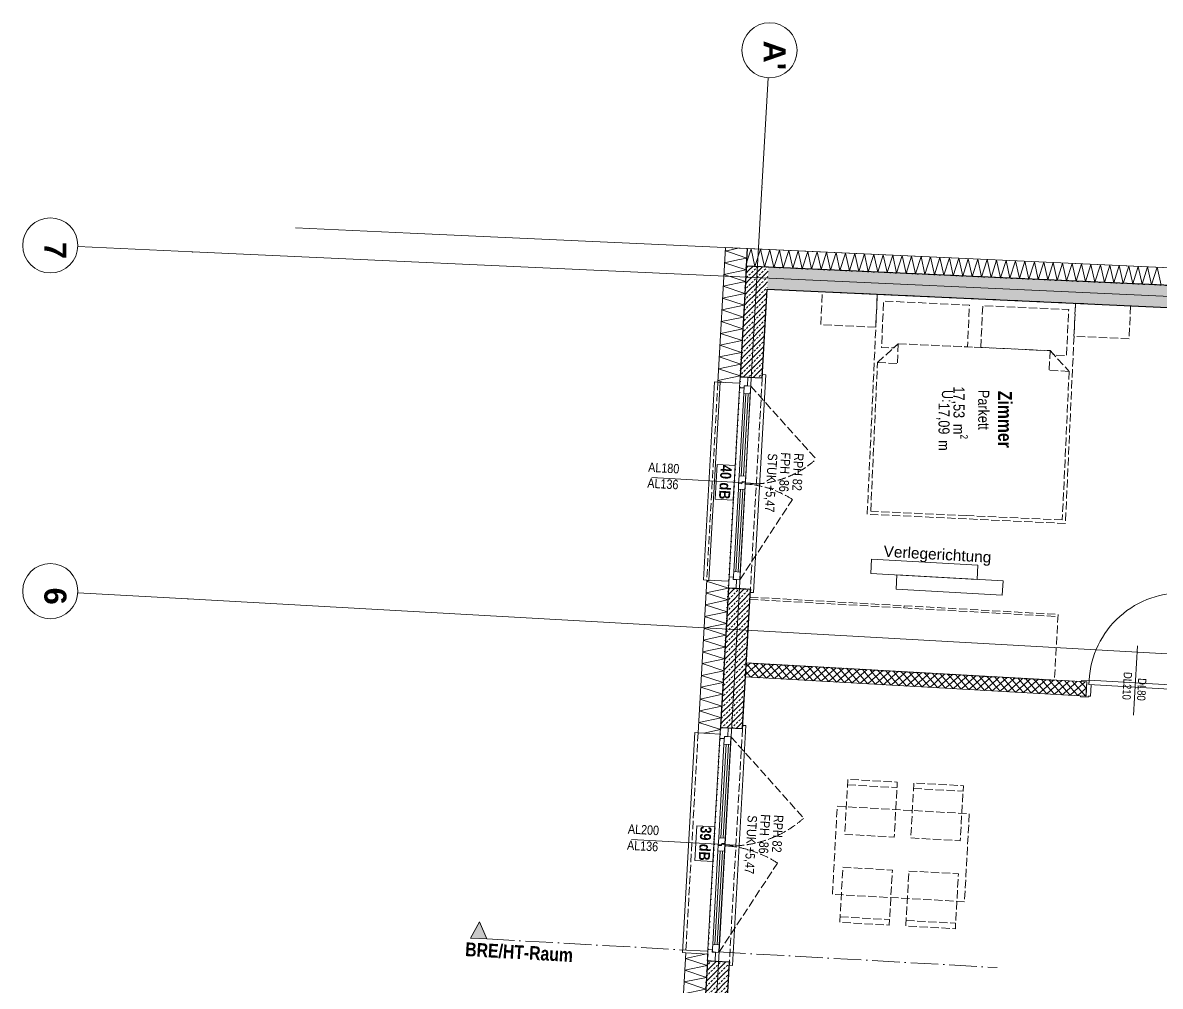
# Model space of a CAD drawing. Header units: metres. Extents: x -16782 to 57285, y -22997 to 18599.
# Drawn here: x -16769 to -6450, y 9841 to 18585 of the extents above; entities that cross this region are included whole.
import ezdxf
from ezdxf.enums import TextEntityAlignment as Align

# ---------------------------------------------------------------- set-up
doc = ezdxf.new("R2010")
doc.units = ezdxf.units.M
doc.header["$MEASUREMENT"] = 0
for name, pattern in [('Punktlinie weit', [0.05, 0, -0.05]), ('Schnittlinie', [0.35, 0.25, -0.05, 0, -0.05]), ('Strichlinie eng', [0.1, 0.075, -0.025])]:
    doc.linetypes.add(name, pattern=pattern)
for name, color, linetype in [('1031 Parkett-Verlegerichtung', 7, 'Continuous'), ('110 Wand Aussen', 7, 'Continuous'), ('11__100 Achsraster', 7, 'Continuous'), ('130 Wand Innen', 7, 'Continuous'), ('220 Bodenaufbau', 7, 'Continuous'), ('510 Moeblierung', 7, 'Continuous'), ('810 Raumstempel', 7, 'Continuous'), ('851 Marker Schnitt PP', 7, 'Continuous'), ('936 Beschriftung PP Schallschutz', 7, 'Continuous'), ('Neubau_130 Wand Innen', 7, 'Continuous')]:
    doc.layers.add(name, color=color, linetype=linetype)
doc.layers.add('1031 Parkett-Verlegerichtung_Stift_Nr__71', color=16, linetype='Continuous', lineweight=13, true_color=0x840000)
doc.styles.add('ERSTELLTER_STIL_1', font='ARIALN.TTF')
doc.styles.add('ERSTELLTER_STIL_2', font='arial.ttf')
doc.styles.add('ERSTELLTER_STIL_3', font='ARIALNB.TTF')
doc.styles.add('ERSTELLTER_STIL_4', font='arialbd.ttf')
doc.linetypes.add('Grenze Bezirk', pattern='A,0,[2,22HAUS116_408 STG1 _ 1.Stock_IndexB_2026-08-161.Shx,S=0.001587,R=0,X=0,Y=0],-0.25,0', length=0.25)
pattern_1 = [(41.79148, (0, 0), (-0.03332108, 0.03727875), [0.05, 0]), (131.79148, (0, 0), (0.03727875, 0.03332108), [0.05, 0])]
pattern_2 = [(45, (0, 0), (-0.04596194, 0.04596194), [0.0195, -0.013]), (45, (-0.02298, 0.02298), (-0.04596194, 0.04596194), [0.065, 0])]

# ---------------------------------------------------------------- blocks, each defined once
blk = doc.blocks.new('Decke_3_1', base_point=(-14.821, 13.559))
at = {"layer": '220 Bodenaufbau', "color": 7, "linetype": 'Punktlinie weit', "lineweight": 13, "flags": 128}
blk.add_lwpolyline([(-14.821, 13.559), (-15.031, -0.17), (-7.76, -0.17), (-7.782, -1.599), (-0.311, -1.599), (-0.108, 11.633), (1.321, 11.611), (1.428, 18.594), (0.035, 18.672), (0.306, 23.515), (0.539, 27.673), (-2.89, 27.632), (-14.197, 28.149), (-14.528, 22.255), (-14.747, 18.342), (-14.763, 17.283), (-10.444, 17.041), (-10.643, 13.495)], close=True, dxfattribs=at)
blk = doc.blocks.new('Doppelbett 06 27[124]_1', base_point=(-12.111, 27.853))
at = {"layer": '510 Moeblierung', "color": 253, "linetype": 'Strichlinie eng', "lineweight": 9, "true_color": 0x9f9f9f}
for p, q in [((-13.523, 27.618), (-13.509, 27.917)), ((-13.509, 27.917), (-13.01, 27.895)), ((-13.101, 25.897), (-13.01, 27.895)), ((-13.01, 27.895), (-13.024, 27.595)), ((-13.01, 27.895), (-11.212, 27.812)), ((-11.212, 27.812), (-11.303, 25.814)), ((-11.226, 27.513), (-11.212, 27.812)), ((-11.212, 27.812), (-10.712, 27.789)), ((-10.712, 27.789), (-10.726, 27.49)), ((-13.024, 27.595), (-13.523, 27.618)), ((-10.726, 27.49), (-11.226, 27.513)), ((-13.008, 27.274), (-12.82, 27.445)), ((-12.82, 27.445), (-12.828, 27.266)), ((-12.82, 27.445), (-12.131, 27.414)), ((-12.131, 27.414), (-11.442, 27.382)), ((-11.442, 27.382), (-11.45, 27.203)), ((-11.442, 27.382), (-11.27, 27.194)), ((-13.07, 25.925), (-13.008, 27.274)), ((-13.008, 27.274), (-12.828, 27.266)), ((-11.27, 27.194), (-11.45, 27.203)), ((-11.27, 27.194), (-11.332, 25.846)), ((-12.201, 25.885), (-13.07, 25.925)), ((-11.303, 25.814), (-13.101, 25.897)), ((-11.332, 25.846), (-12.201, 25.885))]:
    blk.add_line(p, q, dxfattribs=at)
at = {"layer": '510 Moeblierung', "color": 253, "linetype": 'Strichlinie eng', "lineweight": 9, "true_color": 0x9f9f9f, "flags": 128}
for points in [[(-12.82, 27.445), (-12.862, 27.407), (-12.972, 27.412), (-12.953, 27.832), (-12.174, 27.796), (-12.191, 27.417)], [(-12.071, 27.411), (-12.054, 27.791), (-11.274, 27.755), (-11.294, 27.336), (-11.404, 27.341), (-11.442, 27.382)]]:
    blk.add_lwpolyline(points, close=True, dxfattribs=at)
blk = doc.blocks.new('Garderobe 01 27[128]_1', base_point=(-14.166, 25.146))
at = {"layer": '510 Moeblierung', "color": 253, "linetype": 'Strichlinie eng', "lineweight": 9, "true_color": 0x9f9f9f}
for p, q in [((-14.166, 25.146), (-14.167, 25.126)), ((-14.167, 25.126), (-11.371, 24.969)), ((-12.768, 25.068), (-12.769, 25.048))]:
    blk.add_line(p, q, dxfattribs=at)
at = {"layer": '510 Moeblierung', "color": 253, "linetype": 'Strichlinie eng', "lineweight": 9, "true_color": 0x9f9f9f, "flags": 128}
blk.add_lwpolyline([(-14.166, 25.146), (-11.37, 24.989), (-11.404, 24.39), (-14.199, 24.547)], close=True, dxfattribs=at)
blk = doc.blocks.new('Stuhl 09 27[195]_1', base_point=(-13.277, 23.493))
at = {"layer": '510 Moeblierung', "color": 253, "linetype": 'Strichlinie eng', "lineweight": 9, "true_color": 0x9f9f9f}
blk.add_line((-13.28, 23.443), (-12.831, 23.417), dxfattribs=at)
at = {"layer": '510 Moeblierung', "color": 253, "linetype": 'Strichlinie eng', "lineweight": 9, "true_color": 0x9f9f9f, "flags": 128}
blk.add_lwpolyline([(-13.305, 22.993), (-12.856, 22.968), (-12.828, 23.467), (-13.277, 23.493)], close=True, dxfattribs=at)
blk = doc.blocks.new('Stuhl 09 27[196]_1', base_point=(-12.678, 23.459))
at = {"layer": '510 Moeblierung', "color": 253, "linetype": 'Strichlinie eng', "lineweight": 9, "true_color": 0x9f9f9f}
blk.add_line((-12.681, 23.409), (-12.232, 23.384), dxfattribs=at)
at = {"layer": '510 Moeblierung', "color": 253, "linetype": 'Strichlinie eng', "lineweight": 9, "true_color": 0x9f9f9f, "flags": 128}
blk.add_lwpolyline([(-12.706, 22.96), (-12.257, 22.935), (-12.229, 23.434), (-12.678, 23.459)], close=True, dxfattribs=at)
blk = doc.blocks.new('Stuhl 09 27[197]_1', base_point=(-13.35, 22.195))
at = {"layer": '510 Moeblierung', "color": 253, "linetype": 'Strichlinie eng', "lineweight": 9, "true_color": 0x9f9f9f}
blk.add_line((-13.347, 22.245), (-12.898, 22.219), dxfattribs=at)
at = {"layer": '510 Moeblierung', "color": 253, "linetype": 'Strichlinie eng', "lineweight": 9, "true_color": 0x9f9f9f, "flags": 128}
blk.add_lwpolyline([(-13.322, 22.694), (-12.873, 22.669), (-12.901, 22.169), (-13.35, 22.195)], close=True, dxfattribs=at)
blk = doc.blocks.new('Stuhl 09 27[198]_1', base_point=(-12.751, 22.161))
at = {"layer": '510 Moeblierung', "color": 253, "linetype": 'Strichlinie eng', "lineweight": 9, "true_color": 0x9f9f9f}
blk.add_line((-12.748, 22.211), (-12.299, 22.186), dxfattribs=at)
at = {"layer": '510 Moeblierung', "color": 253, "linetype": 'Strichlinie eng', "lineweight": 9, "true_color": 0x9f9f9f, "flags": 128}
blk.add_lwpolyline([(-12.723, 22.66), (-12.274, 22.635), (-12.302, 22.136), (-12.751, 22.161)], close=True, dxfattribs=at)
blk = doc.blocks.new('Zimmer_021_31_1', base_point=(-12.18, 26.618))
at = {"layer": '810 Raumstempel', "color": 7, "lineweight": 13, "char_height": 0.1, "attachment_point": 1, "rotation": 270, "style": 'ERSTELLTER_STIL_1'}
for s, insert in [('\\A1;{\\pql;\\pt0,0.05;\\fArial Narrow|b0|i0|c0|p0;\\W1.000000;17,53\\fArial Narrow|b0|i0|c0|p0;\\W1.000000;\\A1{\\H.66x;\\S^  ;}\\fArial Narrow|b0|i0|c0|p0;\\W1.000000; m\\fArial Narrow|b0|i0|c0|p0;\\W1.000000;\\A1{\\H.66x;\\S2^  ;}}', (-12.19, 27.057)), ('\\A1;{\\pql;\\pt0,0.05;\\fArial Narrow|b0|i0|c0|p0;\\W1.000000;17,09\\fArial Narrow|b0|i0|c0|p0;\\W1.000000;\\A1{\\H.66x;\\S^  ;}\\fArial Narrow|b0|i0|c0|p0;\\W1.000000; m\\fArial Narrow|b0|i0|c0|p0;\\W1.000000;\\A1{\\H.66x;\\S^  ;}}', (-12.355, 26.909))]:
    blk.add_mtext(s, dxfattribs=dict(at, insert=insert))
at = {"layer": '810 Raumstempel', "color": 7, "lineweight": 13}
for tag, height, style, p in [('DUMMY_892', 0.1, 'ERSTELLTER_STIL_1', (-12.159, 27.057)), ('DUMMY_891', 0.1, 'ERSTELLTER_STIL_1', (-11.995, 27.057)), ('perimeterCode', 0.1, 'ERSTELLTER_STIL_1', (-12.324, 27.026)), ('stFloorCovering', 0.1, 'ERSTELLTER_STIL_1', (-11.995, 27.026)), ('ROOM_NAME', 0.125, 'ERSTELLTER_STIL_3', (-11.789, 27.018)), ('DUMMY_890', 0.125, 'ERSTELLTER_STIL_3', (-11.789, 26.534))]:
    blk.add_attdef(tag, text='', height=height, rotation=270, dxfattribs=dict(at, style=style)).set_placement(p, align=Align.TOP_LEFT)
blk = doc.blocks.new('Zargentür 1-Fl 27_20')
at = {"layer": 'Neubau_130 Wand Innen', "color": 7, "linetype": 'Continuous', "lineweight": 13}
for p, q in [((0.42, 0.015), (0.42, 0.855)), ((-0.42, 0.01), (-0.49, 0.01)), ((-0.49, 0.01), (-0.49, 0)), ((-0.49, 0), (-0.44, 0)), ((-0.44, 0), (-0.44, -0.13)), ((-0.44, 0), (-0.44, -0.13)), ((-0.44, 0), (-0.44, -0.13)), ((-0.42, 0.015), (-0.42, -0.025)), ((0.42, 0.015), (-0.42, 0.015)), ((-0.42, -0.025), (-0.42, 0.01)), ((0.42, -0.025), (0.42, 0.015)), ((0.42, -0.025), (0.42, 0.01)), ((0.42, 0.01), (0.49, 0.01)), ((0.49, 0), (0.44, 0)), ((0.44, 0), (0.44, -0.13)), ((0.44, 0), (0.44, -0.13)), ((0.44, 0), (0.44, -0.13)), ((0.49, 0.01), (0.49, 0)), ((-0.4, -0.025), (-0.42, -0.025)), ((-0.42, -0.025), (0.42, -0.025)), ((-0.4, -0.13), (-0.4, -0.025)), ((0.4, -0.13), (0.4, -0.025)), ((0.4, -0.025), (0.42, -0.025)), ((-0.44, -0.13), (-0.49, -0.13)), ((-0.49, -0.13), (-0.49, -0.14)), ((-0.49, -0.14), (-0.42, -0.14)), ((-0.42, -0.14), (-0.42, -0.13)), ((-0.42, -0.13), (-0.4, -0.13)), ((0.42, -0.13), (0.4, -0.13)), ((0.42, -0.14), (0.42, -0.13)), ((0.49, -0.14), (0.42, -0.14)), ((0.44, -0.13), (0.49, -0.13)), ((0.49, -0.13), (0.49, -0.14))]:
    blk.add_line(p, q, dxfattribs=at)
blk.add_arc((0.42, 0.015), 0.84, 90, 180, dxfattribs=at)
blk = doc.blocks.new('T Marker 21_6')
at = {"layer": 'Neubau_130 Wand Innen', "color": 7, "linetype": 'Continuous', "lineweight": 13}
blk.add_line((0, 0.35), (0, -0.28), dxfattribs=at)
at = {"layer": 'Neubau_130 Wand Innen', "color": 7, "lineweight": 13, "style": 'ERSTELLTER_STIL_1'}
for tag, p in [('gs_width_select_pref_50_1', (-0.13, 0.11)), ('gs_width_select_pref_50_0', (0.003, 0.062))]:
    blk.add_attdef(tag, text='', height=0.075, rotation=270, dxfattribs=at).set_placement(p, align=Align.BOTTOM_LEFT)
blk = doc.blocks.new('Wand_143_1', base_point=(-14.206, 24.421))
at = {"layer": '130 Wand Innen', "linetype": 'Continuous', "lineweight": 13, "true_color": 0xa7a7a7}
h = blk.add_hatch(dxfattribs=at)
h.set_pattern_fill('GIPSKARTONWAND_0001', color=253, style=0, pattern_type=2)
h.set_pattern_definition(pattern_1)
h.paths.add_polyline_path([(-14.199, 24.551), (-14.206, 24.421), (-11.117, 24.248), (-11.11, 24.377)])
h = blk.add_hatch(dxfattribs=at)
h.set_pattern_fill('GIPSKARTONWAND_0001', color=253, style=0, pattern_type=2)
h.set_pattern_definition(pattern_1)
h.paths.add_polyline_path([(-10.231, 24.328), (-10.238, 24.198), (-8.985, 24.128), (-8.978, 24.258)])
at = {"layer": '130 Wand Innen', "color": 7, "linetype": 'Continuous', "lineweight": 13}
for p, q in [((-11.11, 24.377), (-11.117, 24.248)), ((-10.231, 24.328), (-10.238, 24.198))]:
    blk.add_line(p, q, dxfattribs=at)
at = {"layer": '130 Wand Innen', "color": 7, "linetype": 'Continuous', "lineweight": 13, "flags": 128}
for points in [[(-14.199, 24.551), (-14.206, 24.421)], [(-11.11, 24.377), (-14.199, 24.551)], [(-14.206, 24.421), (-11.117, 24.248)], [(-8.978, 24.258), (-10.231, 24.328)], [(-8.985, 24.128), (-8.978, 24.258)], [(-10.238, 24.198), (-8.985, 24.128)]]:
    blk.add_lwpolyline(points, dxfattribs=at)
at = {"layer": 'Neubau_130 Wand Innen', "color": 7, "linetype": 'Continuous', "lineweight": 13, "rotation": 356.7914837795773}
blk.add_blockref('Zargentür 1-Fl 27_20', (-10.67, 24.353), dxfattribs=at)
at = {"layer": 'Neubau_130 Wand Innen', "color": 7, "lineweight": 13}
ref = blk.add_blockref('T Marker 21_6', (-10.67, 24.353), dxfattribs=dict(at, rotation=356.7914837795773))
ref.add_attrib('gs_width_select_pref_50', 'DL80', dxfattribs={"color": 7, "lineweight": 13, "height": 0.075, "rotation": 266.7915, "style": 'ERSTELLTER_STIL_1'}).set_placement((-10.665, 24.414), align=Align.BOTTOM_LEFT)
ref.add_attrib('gs_width_select_pref_50_1', 'DL210', dxfattribs={"color": 7, "lineweight": 13, "height": 0.075, "rotation": 266.7915, "style": 'ERSTELLTER_STIL_1'}).set_placement((-10.795, 24.47), align=Align.BOTTOM_LEFT)
blk = doc.blocks.new('Schnittebene_7_1', base_point=(-16.627, 22.048))
at = {"layer": '851 Marker Schnitt PP', "linetype": 'Continuous', "lineweight": 0, "true_color": 0x000000}
blk.add_hatch(color=18, dxfattribs=at).paths.add_polyline_path([(-16.701, 22.052), (-16.552, 22.044), (-16.618, 22.198)])
at = {"layer": '851 Marker Schnitt PP', "color": 251, "linetype": 'Schnittlinie', "lineweight": 5, "true_color": 0x5f5f5f}
blk.add_line((-16.552, 22.044), (-11.924, 21.784), dxfattribs=at)
at = {"layer": '851 Marker Schnitt PP', "color": 7, "linetype": 'Continuous', "lineweight": 13, "flags": 128}
blk.add_lwpolyline([(-16.701, 22.052), (-16.552, 22.044), (-16.618, 22.198)], close=True, dxfattribs=at)
at = {"layer": '851 Marker Schnitt PP', "color": 7, "lineweight": 13, "insert": (-15.775, 21.83), "char_height": 0.125, "attachment_point": 9, "rotation": 356.7915, "style": 'ERSTELLTER_STIL_3'}
blk.add_mtext('\\A1;{\\pqr;\\pt0;\\fArial Narrow|b1|i0|c0|p0;\\W1.000000;BRE/HT-Raum}', dxfattribs=at)
blk = doc.blocks.new('*X1007')
at = {"layer": '110 Wand Aussen', "color": 7, "linetype": 'Continuous', "lineweight": 5}
for p, q in [((-14.155, 28.307), (-14.196, 28.179)), ((-14.155, 28.307), (-14.12, 28.145)), ((-14.069, 28.303), (-14.12, 28.145)), ((-14.069, 28.303), (-14.034, 28.142)), ((-13.984, 28.299), (-14.034, 28.142)), ((-13.984, 28.299), (-13.948, 28.138)), ((-13.898, 28.295), (-13.948, 28.138)), ((-13.898, 28.295), (-13.863, 28.134)), ((-13.812, 28.292), (-13.863, 28.134)), ((-13.812, 28.292), (-13.777, 28.13)), ((-13.727, 28.288), (-13.777, 28.13)), ((-13.727, 28.288), (-13.691, 28.126)), ((-13.641, 28.284), (-13.691, 28.126)), ((-13.641, 28.284), (-13.606, 28.122)), ((-13.556, 28.28), (-13.606, 28.122)), ((-13.556, 28.28), (-13.52, 28.118)), ((-13.47, 28.276), (-13.52, 28.118)), ((-13.47, 28.276), (-13.434, 28.114)), ((-13.384, 28.272), (-13.434, 28.114)), ((-13.384, 28.272), (-13.349, 28.11)), ((-13.299, 28.268), (-13.349, 28.11)), ((-13.299, 28.268), (-13.263, 28.106)), ((-13.213, 28.264), (-13.263, 28.106)), ((-13.213, 28.264), (-13.177, 28.102)), ((-13.127, 28.26), (-13.177, 28.102)), ((-13.127, 28.26), (-13.092, 28.098)), ((-13.042, 28.256), (-13.092, 28.098)), ((-13.042, 28.256), (-13.006, 28.094)), ((-12.956, 28.252), (-13.006, 28.094)), ((-12.956, 28.252), (-12.92, 28.091)), ((-12.87, 28.248), (-12.92, 28.091)), ((-12.87, 28.248), (-12.835, 28.087)), ((-12.785, 28.245), (-12.835, 28.087)), ((-12.785, 28.245), (-12.749, 28.083)), ((-12.699, 28.241), (-12.749, 28.083)), ((-12.699, 28.241), (-12.663, 28.079)), ((-12.613, 28.237), (-12.663, 28.079)), ((-12.613, 28.237), (-12.578, 28.075)), ((-12.528, 28.233), (-12.578, 28.075)), ((-12.528, 28.233), (-12.492, 28.071)), ((-12.442, 28.229), (-12.492, 28.071)), ((-12.442, 28.229), (-12.406, 28.067)), ((-12.356, 28.225), (-12.406, 28.067)), ((-12.356, 28.225), (-12.321, 28.063)), ((-12.271, 28.221), (-12.321, 28.063)), ((-12.271, 28.221), (-12.235, 28.059)), ((-12.185, 28.217), (-12.235, 28.059)), ((-12.185, 28.217), (-12.15, 28.055)), ((-12.099, 28.213), (-12.15, 28.055)), ((-12.099, 28.213), (-12.064, 28.051)), ((-12.014, 28.209), (-12.064, 28.051)), ((-12.014, 28.209), (-11.978, 28.047)), ((-11.928, 28.205), (-11.978, 28.047)), ((-11.928, 28.205), (-11.893, 28.044)), ((-11.842, 28.201), (-11.893, 28.044)), ((-11.842, 28.201), (-11.807, 28.04)), ((-11.757, 28.197), (-11.807, 28.04)), ((-11.757, 28.197), (-11.721, 28.036)), ((-11.671, 28.194), (-11.721, 28.036)), ((-11.671, 28.194), (-11.636, 28.032)), ((-11.585, 28.19), (-11.636, 28.032)), ((-11.585, 28.19), (-11.55, 28.028)), ((-11.5, 28.186), (-11.55, 28.028)), ((-11.5, 28.186), (-11.464, 28.024)), ((-11.414, 28.182), (-11.464, 28.024)), ((-11.414, 28.182), (-11.379, 28.02)), ((-11.329, 28.178), (-11.379, 28.02)), ((-11.329, 28.178), (-11.293, 28.016)), ((-11.243, 28.174), (-11.293, 28.016)), ((-11.243, 28.174), (-11.207, 28.012)), ((-11.157, 28.17), (-11.207, 28.012)), ((-11.157, 28.17), (-11.122, 28.008)), ((-11.072, 28.166), (-11.122, 28.008)), ((-11.072, 28.166), (-11.036, 28.004)), ((-10.986, 28.162), (-11.036, 28.004)), ((-10.986, 28.162), (-10.95, 28)), ((-10.9, 28.158), (-10.95, 28)), ((-10.9, 28.158), (-10.865, 27.997)), ((-10.815, 28.154), (-10.865, 27.997)), ((-10.815, 28.154), (-10.779, 27.993)), ((-10.729, 28.15), (-10.779, 27.993)), ((-10.729, 28.15), (-10.693, 27.989)), ((-10.643, 28.147), (-10.693, 27.989)), ((-10.643, 28.147), (-10.608, 27.985)), ((-10.558, 28.143), (-10.608, 27.985)), ((-10.558, 28.143), (-10.522, 27.981)), ((-10.472, 28.139), (-10.522, 27.981)), ((-10.472, 28.139), (-10.436, 27.977))]:
    blk.add_line(p, q, dxfattribs=at)
blk = doc.blocks.new('Wand_184_1', base_point=(-2.888, 27.792))
at = {"layer": '110 Wand Aussen', "linetype": 'Continuous', "lineweight": 0, "true_color": 0x000000}
h = blk.add_hatch(dxfattribs=at)
h.set_pattern_fill('BETON__BEWEHRT_SN46_0001', color=18, style=0, pattern_type=2)
h.set_pattern_definition(pattern_2)
h.paths.add_polyline_path([(-14.199, 28.129), (-14.209, 27.949), (-14.009, 27.94)])
h = blk.add_hatch(dxfattribs=at)
h.set_pattern_fill('BETON__BEWEHRT_SN46_0001', color=18, style=0, pattern_type=2)
h.set_pattern_definition(pattern_2)
h.paths.add_polyline_path([(-14.199, 28.129), (-14.009, 27.94), (-13.998, 28.14), (-14.197, 28.149)])
h = blk.add_hatch(dxfattribs=at)
h.set_pattern_fill('BETON__BEWEHRT_SN46_0001', color=18, style=0, pattern_type=2)
h.set_pattern_definition(pattern_2)
h.paths.add_polyline_path([(-14.009, 27.94), (-2.894, 27.432), (-2.89, 27.632), (-13.998, 28.14)])
at = {"layer": '110 Wand Aussen', "color": 7, "linetype": 'Continuous', "lineweight": 30}
for p, q in [((-14.197, 28.149), (-14.188, 28.309)), ((-14.199, 28.129), (-14.209, 27.949)), ((-14.199, 28.129), (-14.197, 28.149)), ((-13.998, 28.14), (-14.197, 28.149)), ((-2.89, 27.632), (-13.998, 28.14))]:
    blk.add_line(p, q, dxfattribs=at)
at = {"layer": '110 Wand Aussen', "color": 7, "linetype": 'Continuous', "lineweight": 13, "flags": 128}
blk.add_lwpolyline([(-2.888, 27.792), (-14.188, 28.309)], dxfattribs=at)
at = {"layer": '110 Wand Aussen', "color": 7, "linetype": 'Continuous', "lineweight": 30, "flags": 128}
blk.add_lwpolyline([(-14.009, 27.94), (-5.948, 27.571)], dxfattribs=at)
at = {"layer": '110 Wand Aussen', "color": 7, "lineweight": 30}
blk.add_blockref('*X1007', (0, 0), dxfattribs=at)
blk = doc.blocks.new('*X1028')
at = {"layer": '110 Wand Aussen', "color": 7, "linetype": 'Continuous', "lineweight": 5}
for p, q in [((-14.364, 28.293), (-14.271, 28.313)), ((-14.342, 28.272), (-14.193, 28.223)), ((-14.276, 28.206), (-14.193, 28.223))]:
    blk.add_line(p, q, dxfattribs=at)
blk = doc.blocks.new('*X1032')
at = {"layer": '110 Wand Aussen', "color": 7, "linetype": 'Continuous', "lineweight": 5}
for p, q in [((-14.75, 21.867), (-14.559, 21.907)), ((-14.756, 21.76), (-14.553, 21.802)), ((-14.75, 21.867), (-14.553, 21.802)), ((-14.762, 21.653), (-14.559, 21.695)), ((-14.756, 21.76), (-14.559, 21.695)), ((-14.768, 21.546), (-14.565, 21.588)), ((-14.762, 21.653), (-14.565, 21.588)), ((-14.774, 21.439), (-14.571, 21.481)), ((-14.768, 21.546), (-14.571, 21.481)), ((-14.78, 21.332), (-14.577, 21.374)), ((-14.774, 21.439), (-14.577, 21.374)), ((-14.786, 21.225), (-14.583, 21.267)), ((-14.78, 21.332), (-14.583, 21.267)), ((-14.792, 21.118), (-14.589, 21.16)), ((-14.786, 21.225), (-14.589, 21.16)), ((-14.798, 21.011), (-14.595, 21.053)), ((-14.792, 21.118), (-14.595, 21.053)), ((-14.798, 21.011), (-14.601, 20.946)), ((-14.804, 20.904), (-14.601, 20.946)), ((-14.804, 20.904), (-14.607, 20.839)), ((-14.81, 20.797), (-14.607, 20.839)), ((-14.81, 20.797), (-14.613, 20.732)), ((-14.816, 20.69), (-14.613, 20.732)), ((-14.816, 20.69), (-14.619, 20.625)), ((-14.822, 20.583), (-14.619, 20.625)), ((-14.822, 20.583), (-14.669, 20.533))]:
    blk.add_line(p, q, dxfattribs=at)
blk = doc.blocks.new('*X1033')
at = {"layer": '110 Wand Aussen', "color": 7, "linetype": 'Continuous', "lineweight": 5}
for p, q in [((-14.558, 25.291), (-14.523, 25.299)), ((-14.558, 25.291), (-14.361, 25.227)), ((-14.564, 25.184), (-14.361, 25.227)), ((-14.564, 25.184), (-14.367, 25.12)), ((-14.57, 25.077), (-14.367, 25.12)), ((-14.57, 25.077), (-14.373, 25.013)), ((-14.576, 24.97), (-14.373, 25.013)), ((-14.582, 24.863), (-14.379, 24.906)), ((-14.576, 24.97), (-14.379, 24.906)), ((-14.588, 24.756), (-14.385, 24.799)), ((-14.582, 24.863), (-14.385, 24.799)), ((-14.594, 24.649), (-14.391, 24.692)), ((-14.588, 24.756), (-14.391, 24.692)), ((-14.6, 24.542), (-14.397, 24.585)), ((-14.594, 24.649), (-14.397, 24.585)), ((-14.606, 24.435), (-14.403, 24.478)), ((-14.6, 24.542), (-14.403, 24.478)), ((-14.612, 24.328), (-14.409, 24.371)), ((-14.606, 24.435), (-14.409, 24.371)), ((-14.618, 24.221), (-14.415, 24.264)), ((-14.612, 24.328), (-14.415, 24.264)), ((-14.624, 24.114), (-14.421, 24.157)), ((-14.618, 24.221), (-14.421, 24.157)), ((-14.63, 24.007), (-14.427, 24.05)), ((-14.624, 24.114), (-14.427, 24.05)), ((-14.63, 24.007), (-14.433, 23.943)), ((-14.582, 23.912), (-14.433, 23.943))]:
    blk.add_line(p, q, dxfattribs=at)
blk = doc.blocks.new('*X1034')
at = {"layer": '110 Wand Aussen', "color": 7, "linetype": 'Continuous', "lineweight": 5}
for p, q in [((-14.39, 28.288), (-14.364, 28.293)), ((-14.39, 28.288), (-14.342, 28.272)), ((-14.396, 28.181), (-14.276, 28.206)), ((-14.396, 28.181), (-14.199, 28.116)), ((-14.402, 28.074), (-14.199, 28.116)), ((-14.402, 28.074), (-14.205, 28.009)), ((-14.408, 27.967), (-14.205, 28.009)), ((-14.408, 27.967), (-14.211, 27.902)), ((-14.414, 27.86), (-14.211, 27.902)), ((-14.42, 27.753), (-14.217, 27.795)), ((-14.414, 27.86), (-14.217, 27.795)), ((-14.426, 27.646), (-14.223, 27.688)), ((-14.42, 27.753), (-14.223, 27.688)), ((-14.432, 27.539), (-14.229, 27.581)), ((-14.426, 27.646), (-14.229, 27.581)), ((-14.438, 27.432), (-14.235, 27.474)), ((-14.432, 27.539), (-14.235, 27.474)), ((-14.444, 27.325), (-14.241, 27.367)), ((-14.438, 27.432), (-14.241, 27.367)), ((-14.45, 27.218), (-14.247, 27.26)), ((-14.444, 27.325), (-14.247, 27.26)), ((-14.456, 27.111), (-14.253, 27.153)), ((-14.45, 27.218), (-14.253, 27.153)), ((-14.456, 27.111), (-14.409, 27.095))]:
    blk.add_line(p, q, dxfattribs=at)
blk = doc.blocks.new('Kombi-Fenster 2-Fl 27_11')
at = {"layer": '110 Wand Aussen', "color": 7, "linetype": 'Strichlinie eng', "lineweight": 13}
for p, q in [((-0.88, 0.03), (-0.251, 0.659)), ((0.88, 0.03), (0.127, 0.465)), ((-0.96, 0.13), (0.96, 0.13)), ((-0.9, -0.27), (0.9, -0.27))]:
    blk.add_line(p, q, dxfattribs=at)
at = {"layer": '110 Wand Aussen', "color": 7, "linetype": 'Continuous', "lineweight": 13}
for p, q in [((-0.99, 0.13), (-0.99, 0.16)), ((-0.99, 0.16), (0.99, 0.16)), ((0.99, 0.16), (0.99, 0.13)), ((-0.96, 0), (-0.88, 0)), ((-0.88, -0.03), (-0.88, 0.03)), ((-0.88, 0.03), (-0.81, 0.03)), ((-0.88, 0), (-0.88, -0.03)), ((-0.81, 0.03), (-0.06, 0.03)), ((-0.81, 0.03), (-0.81, -0.03)), ((-0.81, 0.01), (-0.06, 0.01)), ((-0.06, -0.03), (-0.06, 0.03)), ((-0.06, 0.03), (-0.01, 0.03)), ((-0.01, 0.03), (-0.01, 0)), ((-0.01, 0), (-0.01, 0.03)), ((-0.01, 0.03), (0.06, 0.03)), ((-0.01, 0), (0.01, 0)), ((0.01, 0), (-0.01, 0)), ((0.01, 0), (0.01, -0.03)), ((0.01, -0.03), (0.01, 0)), ((0.06, 0.03), (0.81, 0.03)), ((0.06, 0.03), (0.06, -0.03)), ((0.06, 0.01), (0.81, 0.01)), ((0.81, -0.03), (0.81, 0.03)), ((0.81, 0.03), (0.88, 0.03)), ((0.88, 0.03), (0.88, -0.03)), ((0.88, -0.03), (0.88, 0)), ((0.88, 0), (0.96, 0)), ((-0.86, -0.07), (-0.96, -0.07)), ((-0.9, -0.07), (-0.96, -0.07)), ((-0.9, -0.07), (-0.96, -0.07)), ((-0.9, -0.27), (-0.9, -0.07)), ((-0.88, -0.03), (-0.86, -0.03)), ((-0.81, -0.03), (-0.88, -0.03)), ((-0.86, -0.03), (-0.86, -0.07)), ((0.86, -0.07), (-0.86, -0.07)), ((-0.06, -0.01), (-0.81, -0.01)), ((-0.06, -0.03), (-0.81, -0.03)), ((0.01, -0.03), (-0.06, -0.03)), ((0.06, -0.03), (0.01, -0.03)), ((0.81, -0.01), (0.06, -0.01)), ((0.81, -0.03), (0.06, -0.03)), ((0.88, -0.03), (0.81, -0.03)), ((0.86, -0.07), (0.86, -0.03)), ((0.86, -0.03), (0.88, -0.03)), ((0.96, -0.07), (0.86, -0.07)), ((0.9, -0.07), (0.96, -0.07)), ((0.9, -0.07), (0.96, -0.07)), ((0.9, -0.27), (0.9, -0.07)), ((-0.9, -0.25), (0.9, -0.25)), ((-0.9, -0.27), (-0.9, -0.3)), ((-0.9, -0.3), (0.9, -0.3)), ((0.9, -0.3), (0.9, -0.27))]:
    blk.add_line(p, q, dxfattribs=at)
at = {"layer": '110 Wand Aussen', "color": 7, "linetype": 'Continuous', "lineweight": 30}
for p, q in [((-0.96, 0.13), (-0.99, 0.13)), ((-0.96, 0), (-0.96, 0.13)), ((0.96, 0), (0.96, 0.13)), ((0.96, 0.13), (0.99, 0.13)), ((-0.96, -0.07), (-0.96, 0)), ((-0.96, -0.07), (-0.96, 0)), ((0.96, -0.07), (0.96, 0)), ((0.96, -0.07), (0.96, 0))]:
    blk.add_line(p, q, dxfattribs=at)
at = {"layer": '110 Wand Aussen', "color": 7, "linetype": 'Strichlinie eng', "lineweight": 13}
for centre, radius, start, end in [((-0.88, 0.03), 0.89, 0, 45), ((0.88, 0.03), 0.87, 150, 180)]:
    blk.add_arc(centre, radius, start, end, dxfattribs=at)
blk = doc.blocks.new('F Marker 21_12')
at = {"layer": '110 Wand Aussen', "color": 7, "linetype": 'Continuous', "lineweight": 13}
blk.add_line((0, -0.95), (0, 0), dxfattribs=at)
at = {"layer": '110 Wand Aussen', "color": 7, "lineweight": 13, "style": 'ERSTELLTER_STIL_1'}
for tag, rotation, p in [('AC_SillPrefix', 360, (-0.269, 0.331)), ('AC_CustomText_7', 360, (-0.269, 0.212)), ('gs_width_select_pref_50_0', 90, (0, -0.958)), ('gs_width_select_pref_50_1', 90, (0.144, -0.958)), ('AC_SillPrefix_STUK', 360, (-0.269, 0.078))]:
    blk.add_attdef(tag, text='', height=0.085, rotation=rotation, dxfattribs=at).set_placement(p, align=Align.BOTTOM_LEFT)
blk = doc.blocks.new('Kombi-Fenster 2-Fl 27_12')
at = {"layer": '110 Wand Aussen', "color": 7, "linetype": 'Strichlinie eng', "lineweight": 13}
for p, q in [((-0.98, 0.03), (-0.28, 0.73)), ((0.98, 0.03), (0.14, 0.515)), ((-1.06, 0.13), (1.06, 0.13)), ((-1, -0.27), (1, -0.27))]:
    blk.add_line(p, q, dxfattribs=at)
at = {"layer": '110 Wand Aussen', "color": 7, "linetype": 'Continuous', "lineweight": 13}
for p, q in [((-1.09, 0.13), (-1.09, 0.16)), ((-1.09, 0.16), (1.09, 0.16)), ((1.09, 0.16), (1.09, 0.13)), ((-1.06, 0), (-0.98, 0)), ((-0.98, -0.03), (-0.98, 0.03)), ((-0.98, 0.03), (-0.91, 0.03)), ((-0.98, 0), (-0.98, -0.03)), ((-0.91, 0.03), (-0.06, 0.03)), ((-0.91, 0.03), (-0.91, -0.03)), ((-0.91, 0.01), (-0.06, 0.01)), ((-0.06, -0.03), (-0.06, 0.03)), ((-0.06, 0.03), (-0.01, 0.03)), ((-0.01, 0.03), (-0.01, 0)), ((-0.01, 0), (-0.01, 0.03)), ((-0.01, 0.03), (0.06, 0.03)), ((-0.01, 0), (0.01, 0)), ((0.01, 0), (-0.01, 0)), ((0.01, 0), (0.01, -0.03)), ((0.01, -0.03), (0.01, 0)), ((0.06, 0.03), (0.91, 0.03)), ((0.06, 0.03), (0.06, -0.03)), ((0.06, 0.01), (0.91, 0.01)), ((0.91, -0.03), (0.91, 0.03)), ((0.91, 0.03), (0.98, 0.03)), ((0.98, 0.03), (0.98, -0.03)), ((0.98, -0.03), (0.98, 0)), ((0.98, 0), (1.06, 0)), ((-0.96, -0.07), (-1.06, -0.07)), ((-1, -0.07), (-1.06, -0.07)), ((-1, -0.07), (-1.06, -0.07)), ((-1, -0.27), (-1, -0.07)), ((-0.98, -0.03), (-0.96, -0.03)), ((-0.91, -0.03), (-0.98, -0.03)), ((-0.96, -0.03), (-0.96, -0.07)), ((0.96, -0.07), (-0.96, -0.07)), ((-0.06, -0.01), (-0.91, -0.01)), ((-0.06, -0.03), (-0.91, -0.03)), ((0.01, -0.03), (-0.06, -0.03)), ((0.06, -0.03), (0.01, -0.03)), ((0.91, -0.01), (0.06, -0.01)), ((0.91, -0.03), (0.06, -0.03)), ((0.98, -0.03), (0.91, -0.03)), ((0.96, -0.07), (0.96, -0.03)), ((0.96, -0.03), (0.98, -0.03)), ((1.06, -0.07), (0.96, -0.07)), ((1, -0.07), (1.06, -0.07)), ((1, -0.07), (1.06, -0.07)), ((1, -0.27), (1, -0.07)), ((-1, -0.27), (-1, -0.3)), ((-1, -0.3), (1, -0.3)), ((1, -0.3), (1, -0.27))]:
    blk.add_line(p, q, dxfattribs=at)
at = {"layer": '110 Wand Aussen', "color": 7, "linetype": 'Continuous', "lineweight": 30}
for p, q in [((-1.06, 0.13), (-1.09, 0.13)), ((-1.06, 0), (-1.06, 0.13)), ((1.06, 0), (1.06, 0.13)), ((1.06, 0.13), (1.09, 0.13)), ((-1.06, -0.07), (-1.06, 0)), ((-1.06, -0.07), (-1.06, 0)), ((1.06, -0.07), (1.06, 0)), ((1.06, -0.07), (1.06, 0))]:
    blk.add_line(p, q, dxfattribs=at)
at = {"layer": '110 Wand Aussen', "color": 7, "linetype": 'Strichlinie eng', "lineweight": 13}
for centre, radius, start, end in [((-0.98, 0.03), 0.99, 0, 45), ((0.98, 0.03), 0.97, 150, 180)]:
    blk.add_arc(centre, radius, start, end, dxfattribs=at)
blk = doc.blocks.new('F Marker 21_10')
at = {"layer": '110 Wand Aussen', "color": 7, "linetype": 'Continuous', "lineweight": 13}
blk.add_line((0, -0.95), (0, 0), dxfattribs=at)
at = {"layer": '110 Wand Aussen', "color": 7, "lineweight": 13, "style": 'ERSTELLTER_STIL_1'}
for tag, rotation, p in [('AC_SillPrefix', 360, (-0.269, 0.331)), ('AC_CustomText_7', 360, (-0.269, 0.212)), ('gs_width_select_pref_50_0', 90, (0, -0.958)), ('gs_width_select_pref_50_1', 90, (0.147, -0.958)), ('AC_SillPrefix_STUK', 360, (-0.269, 0.078))]:
    blk.add_attdef(tag, text='', height=0.085, rotation=rotation, dxfattribs=at).set_placement(p, align=Align.BOTTOM_LEFT)
blk = doc.blocks.new('Wand_190_1', base_point=(-14.388, 28.318))
at = {"layer": '110 Wand Aussen', "linetype": 'Continuous', "lineweight": 0, "true_color": 0x000000}
h = blk.add_hatch(dxfattribs=at)
h.set_pattern_fill('BETON__BEWEHRT_SN46_0001', color=18, style=0, pattern_type=2)
h.set_pattern_definition(pattern_2)
h.paths.add_polyline_path([(-14.209, 27.949), (-14.254, 27.147), (-14.184, 27.143), (-14.054, 27.136), (-14.009, 27.94)])
h = blk.add_hatch(dxfattribs=at)
h.set_pattern_fill('BETON__BEWEHRT_SN46_0001', color=18, style=0, pattern_type=2)
h.set_pattern_definition(pattern_2)
h.paths.add_polyline_path([(-14.361, 25.23), (-14.432, 23.963), (-14.362, 23.959), (-14.232, 23.952), (-14.161, 25.219), (-14.291, 25.226)])
h = blk.add_hatch(dxfattribs=at)
h.set_pattern_fill('BETON__BEWEHRT_SN46_0001', color=18, style=0, pattern_type=2)
h.set_pattern_definition(pattern_2)
h.paths.add_polyline_path([(-14.621, 20.59), (-14.551, 20.586), (-14.421, 20.579), (-14.351, 21.835), (-14.481, 21.843), (-14.551, 21.846)])
at = {"layer": '110 Wand Aussen', "color": 7, "linetype": 'Continuous', "lineweight": 30}
for p, q in [((-14.197, 28.149), (-14.188, 28.309)), ((-14.199, 28.129), (-14.209, 27.949)), ((-14.199, 28.129), (-14.197, 28.149)), ((-14.209, 27.949), (-14.254, 27.147)), ((-14.254, 27.147), (-14.184, 27.143)), ((-14.184, 27.143), (-14.054, 27.136)), ((-14.054, 27.136), (-14.052, 27.165)), ((-14.361, 25.23), (-14.432, 23.963)), ((-14.361, 25.23), (-14.291, 25.226)), ((-14.291, 25.226), (-14.161, 25.219)), ((-14.161, 25.219), (-14.163, 25.189)), ((-14.432, 23.963), (-14.362, 23.959)), ((-14.362, 23.959), (-14.232, 23.952)), ((-14.232, 23.952), (-14.231, 23.982)), ((-14.551, 21.846), (-14.621, 20.59)), ((-14.551, 21.846), (-14.481, 21.843)), ((-14.481, 21.843), (-14.351, 21.835)), ((-14.351, 21.835), (-14.353, 21.805))]:
    blk.add_line(p, q, dxfattribs=at)
at = {"layer": '110 Wand Aussen', "color": 7, "linetype": 'Continuous', "lineweight": 13}
for p, q in [((-14.257, 27.087), (-14.254, 27.147)), ((-14.457, 27.098), (-14.257, 27.087)), ((-14.557, 25.301), (-14.358, 25.29)), ((-14.358, 25.29), (-14.361, 25.23)), ((-14.435, 23.903), (-14.432, 23.963)), ((-14.635, 23.914), (-14.435, 23.903)), ((-14.747, 21.918), (-14.547, 21.906)), ((-14.547, 21.906), (-14.551, 21.846))]:
    blk.add_line(p, q, dxfattribs=at)
at = {"layer": '110 Wand Aussen', "color": 7, "linetype": 'Continuous', "lineweight": 13, "flags": 128}
for points in [[(-14.388, 28.318), (-14.457, 27.098)], [(-14.388, 28.318), (-14.188, 28.309)], [(-14.557, 25.301), (-14.635, 23.914)], [(-14.747, 21.918), (-14.824, 20.541)]]:
    blk.add_lwpolyline(points, dxfattribs=at)
at = {"layer": '110 Wand Aussen', "color": 7, "linetype": 'Continuous', "lineweight": 30, "flags": 128}
for points in [[(-14.054, 27.136), (-14.009, 27.94)], [(-14.232, 23.952), (-14.161, 25.219)], [(-14.421, 20.579), (-14.351, 21.835)]]:
    blk.add_lwpolyline(points, dxfattribs=at)
at = {"layer": '110 Wand Aussen', "color": 7, "lineweight": 30}
for name in ['*X1034', '*X1028', '*X1033', '*X1032']:
    blk.add_blockref(name, (0, 0), dxfattribs=at)
at = {"layer": '110 Wand Aussen', "color": 7, "linetype": 'Continuous', "lineweight": 13, "rotation": 266.7913143210571}
for name, p in [('Kombi-Fenster 2-Fl 27_11', (-14.237, 26.184)), ('Kombi-Fenster 2-Fl 27_12', (-14.422, 22.901))]:
    blk.add_blockref(name, p, dxfattribs=at)
at = {"layer": '110 Wand Aussen', "color": 7, "lineweight": 13}
ref = blk.add_blockref('F Marker 21_12', (-14.108, 26.177), dxfattribs=dict(at, rotation=266.7913143210571))
ref.add_attrib('gs_width_select_pref_50', 'AL180', dxfattribs={"color": 7, "lineweight": 13, "height": 0.085, "rotation": 356.7913, "style": 'ERSTELLTER_STIL_1'}).set_placement((-15.091, 26.258), align=Align.BOTTOM_LEFT)
ref.add_attrib('gs_width_select_pref_50_1', 'AL136', dxfattribs={"color": 7, "lineweight": 13, "height": 0.085, "rotation": 356.7913, "style": 'ERSTELLTER_STIL_1'}).set_placement((-15.099, 26.114), align=Align.BOTTOM_LEFT)
ref.add_attrib('AC_SillPrefix', 'RPH 82', dxfattribs={"color": 7, "lineweight": 13, "height": 0.085, "rotation": 266.7913, "style": 'ERSTELLTER_STIL_1'}).set_placement((-13.788, 26.455), align=Align.BOTTOM_LEFT)
ref.add_attrib('AC_CustomText_7', 'FPH  86', dxfattribs={"color": 7, "lineweight": 13, "height": 0.085, "rotation": 266.7913, "style": 'ERSTELLTER_STIL_1'}).set_placement((-13.907, 26.462), align=Align.BOTTOM_LEFT)
ref.add_attrib('AC_SillPrefix_STUK', 'STUK +5,47', dxfattribs={"color": 7, "lineweight": 13, "height": 0.085, "rotation": 266.7913, "style": 'ERSTELLTER_STIL_1'}).set_placement((-14.026, 26.453), align=Align.BOTTOM_LEFT)
ref = blk.add_blockref('F Marker 21_10', (-14.292, 22.894), dxfattribs=dict(at, rotation=266.7913143210571))
ref.add_attrib('gs_width_select_pref_50', 'AL200', dxfattribs={"color": 7, "lineweight": 13, "height": 0.085, "rotation": 356.7913, "style": 'ERSTELLTER_STIL_1'}).set_placement((-15.275, 22.975), align=Align.BOTTOM_LEFT)
ref.add_attrib('gs_width_select_pref_50_1', 'AL136', dxfattribs={"color": 7, "lineweight": 13, "height": 0.085, "rotation": 356.7913, "style": 'ERSTELLTER_STIL_1'}).set_placement((-15.283, 22.828), align=Align.BOTTOM_LEFT)
ref.add_attrib('AC_SillPrefix', 'RPH 82', dxfattribs={"color": 7, "lineweight": 13, "height": 0.085, "rotation": 266.7913, "style": 'ERSTELLTER_STIL_1'}).set_placement((-13.972, 23.172), align=Align.BOTTOM_LEFT)
ref.add_attrib('AC_CustomText_7', 'FPH  86', dxfattribs={"color": 7, "lineweight": 13, "height": 0.085, "rotation": 266.7913, "style": 'ERSTELLTER_STIL_1'}).set_placement((-14.091, 23.178), align=Align.BOTTOM_LEFT)
ref.add_attrib('AC_SillPrefix_STUK', 'STUK +5,47', dxfattribs={"color": 7, "lineweight": 13, "height": 0.085, "rotation": 266.7913, "style": 'ERSTELLTER_STIL_1'}).set_placement((-14.21, 23.169), align=Align.BOTTOM_LEFT)
blk = doc.blocks.new('Standard-Rastermarker_20')
at = {"layer": '11__100 Achsraster', "color": 8, "linetype": 'Grenze Bezirk', "lineweight": 5}
for q in [(10.552, 0), (0, 0)]:
    blk.add_line((1, 0), q, dxfattribs=at)
at = {"layer": '11__100 Achsraster', "color": 8, "linetype": 'Continuous', "lineweight": 5}
blk.add_circle((-0.25, 0), 0.25, dxfattribs=at)
at = {"layer": '11__100 Achsraster', "color": 8, "linetype": 'Grenze Bezirk', "lineweight": 5}
blk.add_point((1, 0), dxfattribs=at)
blk.add_point((1, 0), dxfattribs=at)
at = {"layer": '11__100 Achsraster', "color": 8, "lineweight": 5, "style": 'ERSTELLTER_STIL_4'}
blk.add_attdef('AC_MarkerText_1', text='', height=0.2, rotation=3.2085, dxfattribs=at).set_placement((-0.258, 0.1), align=Align.TOP_CENTER)
blk = doc.blocks.new('Standard-Rastermarker_23')
at = {"layer": '11__100 Achsraster', "color": 8, "linetype": 'Grenze Bezirk', "lineweight": 5}
for q in [(0, 0), (23.395, 0)]:
    blk.add_line((1, 0), q, dxfattribs=at)
at = {"layer": '11__100 Achsraster', "color": 8, "linetype": 'Continuous', "lineweight": 5}
blk.add_circle((-0.25, 0), 0.25, dxfattribs=at)
at = {"layer": '11__100 Achsraster', "color": 8, "linetype": 'Grenze Bezirk', "lineweight": 5}
blk.add_point((1, 0), dxfattribs=at)
blk.add_point((1, 0), dxfattribs=at)
at = {"layer": '11__100 Achsraster', "color": 8, "lineweight": 5, "style": 'ERSTELLTER_STIL_4'}
blk.add_attdef('AC_MarkerText_1', text='', height=0.2, rotation=273.2085, dxfattribs=at).set_placement((-0.105, -0.038), align=Align.TOP_CENTER)
blk = doc.blocks.new('Standard-Rastermarker_26')
at = {"layer": '11__100 Achsraster', "color": 8, "linetype": 'Grenze Bezirk', "lineweight": 5}
for q in [(0, 0), (15.233, 0)]:
    blk.add_line((1.041, 0), q, dxfattribs=at)
blk = doc.blocks.new('Standard-Rastermarker_27')
at = {"layer": '11__100 Achsraster', "color": 8, "linetype": 'Grenze Bezirk', "lineweight": 5}
for q in [(0, 0), (17.199, 0)]:
    blk.add_line((1.041, 0), q, dxfattribs=at)
at = {"layer": '11__100 Achsraster', "color": 8, "linetype": 'Continuous', "lineweight": 5}
blk.add_circle((-0.25, 0), 0.25, dxfattribs=at)
at = {"layer": '11__100 Achsraster', "color": 8, "linetype": 'Grenze Bezirk', "lineweight": 5}
blk.add_point((1.041, 0), dxfattribs=at)
blk.add_point((1.041, 0), dxfattribs=at)
at = {"layer": '11__100 Achsraster', "color": 8, "lineweight": 5, "style": 'ERSTELLTER_STIL_4'}
blk.add_attdef('AC_MarkerText_1', text='', height=0.2, rotation=272.6192, dxfattribs=at).set_placement((-0.104, -0.039), align=Align.TOP_CENTER)
blk = doc.blocks.new('Esstisch 01 27[311]_1', base_point=(-12.219, 22.382))
at = {"layer": '510 Moeblierung', "color": 253, "linetype": 'Strichlinie eng', "lineweight": 9, "true_color": 0x9f9f9f}
for p, q in [((-13.417, 22.449), (-13.373, 23.248)), ((-13.373, 23.248), (-12.175, 23.18)), ((-12.175, 23.18), (-12.219, 22.382)), ((-12.219, 22.382), (-13.417, 22.449))]:
    blk.add_line(p, q, dxfattribs=at)
at = {"layer": '510 Moeblierung', "color": 253, "linetype": 'Strichlinie eng', "lineweight": 9, "true_color": 0x9f9f9f, "flags": 128}
blk.add_lwpolyline([(-12.219, 22.382), (-13.417, 22.449), (-13.373, 23.248), (-12.175, 23.18)], close=True, dxfattribs=at)
blk = doc.blocks.new('Parkett-Verlegerichtung[666]_1', base_point=(-13.078, 25.231))
at = {"layer": '1031 Parkett-Verlegerichtung_Stift_Nr__71', "color": 16, "linetype": 'Continuous', "lineweight": 13, "true_color": 0x840000}
for p, q in [((-13.063, 25.491), (-13.07, 25.361)), ((-12.097, 25.437), (-13.063, 25.491)), ((-12.104, 25.307), (-12.097, 25.437)), ((-13.07, 25.361), (-12.104, 25.307)), ((-12.833, 25.348), (-12.84, 25.218)), ((-11.869, 25.294), (-12.833, 25.348)), ((-11.877, 25.164), (-11.869, 25.294)), ((-12.84, 25.218), (-11.877, 25.164))]:
    blk.add_line(p, q, dxfattribs=at)
at = {"layer": '1031 Parkett-Verlegerichtung_Stift_Nr__71', "color": 16, "lineweight": 13, "true_color": 0x840000, "style": 'ERSTELLTER_STIL_2'}
blk.add_attdef('DUMMY_12', text='', height=0.1, rotation=356.7915, dxfattribs=at).set_placement((-12.464, 25.535), align=Align.MIDDLE_CENTER)

msp = doc.modelspace()

# ---------------------------------------------------------------- linework, layer by layer
at = {"layer": '936 Beschriftung PP Schallschutz', "color": 7, "linetype": 'Continuous', "lineweight": 13, "flags": 128}
for points in [[(-10469.633, 14577.578), (-10487.277, 14262.838), (-10322.83, 14253.619), (-10305.185, 14568.359), (-10469.633, 14577.578)], [(-10653.439, 11298.266), (-10671.083, 10983.526), (-10506.635, 10974.307), (-10488.991, 11289.047), (-10653.439, 11298.266)]]:
    msp.add_lwpolyline(points, close=True, dxfattribs=at)

# ---------------------------------------------------------------- block references
at = {"layer": '1031 Parkett-Verlegerichtung', "color": 7, "linetype": 'Continuous', "lineweight": 13, "xscale": 1000, "yscale": 1000, "zscale": 1000}
msp.add_blockref('Parkett-Verlegerichtung[666]_1', (-9084.102, 13457.972), dxfattribs=at).add_auto_attribs({'DUMMY_12': 'Verlegerichtung'})
at = {"layer": '110 Wand Aussen', "color": 7, "lineweight": 30, "xscale": 1000, "yscale": 1000, "zscale": 1000}
for name, p in [('Wand_190_1', (-10394.659, 16544.777)), ('Wand_184_1', (1105.909, 16018.681))]:
    msp.add_blockref(name, p, dxfattribs=at)
at = {"layer": '11__100 Achsraster', "color": 7, "linetype": 'Continuous', "lineweight": 18}
ref = msp.add_blockref('Standard-Rastermarker_20', (-10007.836, 18085.719), dxfattribs=dict(at, xscale=1000, yscale=1000, zscale=1000, rotation=266.7914836001973))
ref.add_attrib('AC_MarkerText_1', "A'", dxfattribs={"color": 8, "lineweight": 5, "height": 200, "rotation": 270, "style": 'ERSTELLTER_STIL_4'}).set_placement((-9848.129, 18289.613), align=Align.TOP_CENTER)
ref = msp.add_blockref('Standard-Rastermarker_27', (-16269.049, 16553.229), dxfattribs=dict(at, xscale=1000, yscale=1000, zscale=1000, rotation=357.3808238180971))
ref.add_attrib('AC_MarkerText_1', '7', dxfattribs={"color": 8, "lineweight": 5, "height": 200, "rotation": 270, "style": 'ERSTELLTER_STIL_4'}).set_placement((-16373.073, 16518.939), align=Align.TOP_CENTER)
at = {"layer": '11__100 Achsraster', "color": 7, "linetype": 'Continuous', "lineweight": 18, "xscale": 1000, "yscale": 1000, "zscale": 1000, "rotation": 357.3808238180971}
msp.add_blockref('Standard-Rastermarker_26', (-14293.304, 16723.12), dxfattribs=at)
at = {"layer": '11__100 Achsraster', "color": 7, "linetype": 'Continuous', "lineweight": 18}
ref = msp.add_blockref('Standard-Rastermarker_23', (-16269.049, 13412.863), dxfattribs=dict(at, xscale=1000, yscale=1000, zscale=1000, rotation=356.7914836001973))
ref.add_attrib('AC_MarkerText_1', '6', dxfattribs={"color": 8, "lineweight": 5, "height": 200, "rotation": 270, "style": 'ERSTELLTER_STIL_4'}).set_placement((-16372.943, 13381.141), align=Align.TOP_CENTER)
at = {"layer": '130 Wand Innen', "color": 7, "lineweight": 30, "xscale": 1000, "yscale": 1000, "zscale": 1000}
msp.add_blockref('Wand_143_1', (-10212.505, 12647.68), dxfattribs=at)
at = {"layer": '220 Bodenaufbau', "color": 7, "linetype": 'Punktlinie weit', "lineweight": 13, "xscale": 1000, "yscale": 1000, "zscale": 1000}
msp.add_blockref('Decke_3_1', (-10826.948, 1785.685), dxfattribs=at)
at = {"layer": '510 Moeblierung', "color": 253, "linetype": 'Strichlinie eng', "lineweight": 9, "true_color": 0x9f9f9f, "xscale": 1000, "yscale": 1000, "zscale": 1000}
for name, p in [('Doppelbett 06 27[124]_1', (-8117.274, 16080.314)), ('Garderobe 01 27[128]_1', (-10171.957, 13372.759)), ('Stuhl 09 27[195]_1', (-9283.769, 11719.467)), ('Stuhl 09 27[196]_1', (-8684.71, 11685.885)), ('Esstisch 01 27[311]_1', (-8225.711, 10608.506)), ('Stuhl 09 27[197]_1', (-9356.53, 10421.505)), ('Stuhl 09 27[198]_1', (-8757.471, 10387.923))]:
    msp.add_blockref(name, p, dxfattribs=at)
at = {"layer": '810 Raumstempel', "color": 7, "linetype": 'Continuous', "lineweight": 13, "xscale": 1000, "yscale": 1000, "zscale": 1000}
msp.add_blockref('Zimmer_021_31_1', (-8185.992, 14845.041), dxfattribs=at).add_auto_attribs({'ROOM_NAME': 'Zimmer', 'stFloorCovering': 'Parkett', 'perimeterCode': 'U: '})
at = {"layer": '851 Marker Schnitt PP', "color": 251, "lineweight": 5, "true_color": 0x5f5f5f, "xscale": 1000, "yscale": 1000, "zscale": 1000}
msp.add_blockref('Schnittebene_7_1', (-12632.987, 10274.879), dxfattribs=at)

# ---------------------------------------------------------------- texts
at = {"layer": '936 Beschriftung PP Schallschutz', "color": 7, "linetype": 'Continuous', "lineweight": 13, "char_height": 100, "attachment_point": 2, "rotation": 266.7913143, "style": 'ERSTELLTER_STIL_3'}
for s, insert in [('\\A1;{\\pqc;\\fArial Narrow|b1|i0|c0|p0;\\W1.000000;40 dB}', (-10344.91, 14412.721)), ('\\A1;{\\pqc;\\fArial Narrow|b1|i0|c0|p0;\\W1.000000;39 dB}', (-10528.716, 11133.409))]:
    msp.add_mtext(s, dxfattribs=dict(at, insert=insert))

doc.saveas('drawing.dxf')
